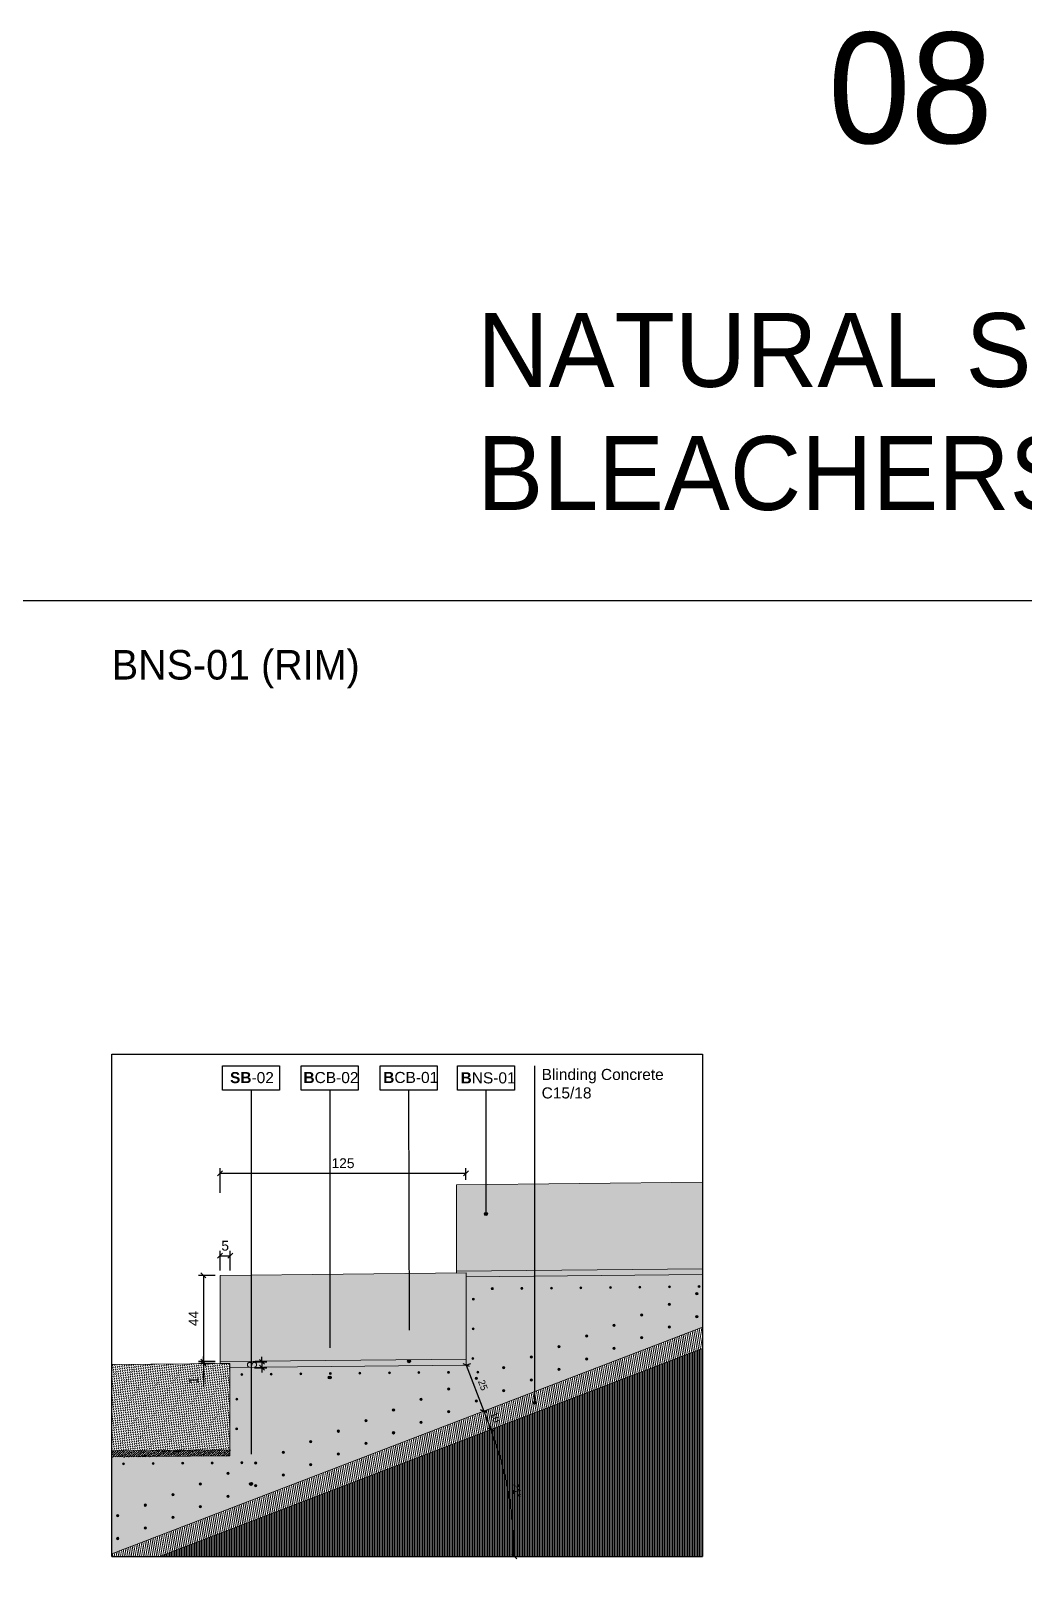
# Model space of a CAD drawing. Header units: metres. Extents: x -325 to 301, y -147 to 149.
# Drawn here: x 241.14 to 246.18, y 128.53 to 136.35 of the extents above; entities that cross this region are included whole.
import ezdxf

# ---------------------------------------------------------------- set-up
doc = ezdxf.new("R2010")
doc.units = ezdxf.units.M
doc.layers.get('Defpoints').update_dxf_attribs({"lineweight": 13})
doc.layers.add('-aux', color=50, linetype='Continuous', plot=False)
doc.layers.add('02-L-AUX', color=2, linetype='Continuous', plot=False)
doc.layers.add('0-TX-1_25', color=7, linetype='Continuous', true_color=0x3f4f7f)
doc.layers.add('EIT_3 TR sorra', color=7, linetype='Continuous', true_color=0xd8ceb0)
for name, color, linetype, lineweight, true_color in [('02-L-Joints-Paviment_07_Natural Stone', 7, 'Continuous', 5, 0x998833), ('03-TR-Paviment_08_Natural Stone Bleachers', 7, 'Continuous', 5, 0xafad9d), ('3-TR tot_u', 7, 'Continuous', 5, 0x787878)]:
    doc.layers.add(name, color=color, linetype=linetype, lineweight=lineweight, true_color=true_color)
for name, color, linetype, lineweight in [('1-CM', 7, 'Continuous', 0), ('2-L-secció', 1, 'Continuous', 0), ('2-metall', 5, 'Continuous', 0), ('3-TR Formigó', 252, 'Continuous', 0), ('3-TR Seleccionat', 44, 'Continuous', 0)]:
    doc.layers.add(name, color=color, linetype=linetype, lineweight=lineweight)
for name, color, linetype in [('A-KEYPLAN_HATCH', 7, 'Continuous'), ('A_TEXT_2', 7, 'Continuous'), ('EIT_0 Llegenda', 7, 'Continuous')]:
    doc.layers.add(name, color=color, linetype=linetype)
doc.styles.get("Standard").update_dxf_attribs({"font": 'arial.ttf'})
doc.styles.add('x-llegenda materials$0$ENGRAVERS', font='TT0586M.TTF')
doc.dimstyles.new('ISO-25', dxfattribs={"dimtxt": 0.1, "dimasz": 0.1, "dimexe": 0.1, "dimexo": 0.1, "dimgap": 0.1, "dimtad": 1, "dimdec": 0, "dimlfac": 100, "dimzin": 9, "dimtxsty": 'Standard', "dimblk": 'OBLIQUE', "dimcen": 0.1, "dimadec": 0, "dimazin": 0, "dimtfac": 1, "dimtdec": 0, "dimtmove": 0, "dimatfit": 3, "dimldrblk": 'OBLIQUE', "dimfxl": 1, "dimarcsym": 0})

# ---------------------------------------------------------------- blocks, each defined once
blk = doc.blocks.new('hatch keyplan 2')
at = {"layer": 'A-KEYPLAN_HATCH'}
blk.add_lwpolyline([(0, 0.00548), (0.01287, 0.00548), (0.01287, 0), (0, 0)], close=True, dxfattribs=at)
blk = doc.blocks.new('hatch keyplan')
at = {"layer": 'A-KEYPLAN_HATCH'}
blk.add_blockref('hatch keyplan 2', (1.43058, 0.85215), dxfattribs=at)
blk = doc.blocks.new('B01')
at = {"layer": 'A-KEYPLAN_HATCH'}
blk.add_blockref('hatch keyplan', (-1.42958, -0.85215), dxfattribs=at)
at = {"layer": 'A_TEXT_2', "insert": (0.0002, 0.00402), "char_height": 0.0025, "attachment_point": 1}
blk.add_mtext_dynamic_manual_height_columns('\\pi0.00152;{\\fArial|b1|i0|c0|p34;B}NS-01', width=0.0145619, gutter_width=0.015, heights=[0], dxfattribs=at)
blk = doc.blocks.new('SB-02')
at = {"layer": 'A-KEYPLAN_HATCH'}
blk.add_blockref('hatch keyplan', (-1.43058, -0.85215), dxfattribs=at)
at = {"layer": 'A_TEXT_2', "insert": (-0.0008, 0.00408), "char_height": 0.0025, "attachment_point": 1}
blk.add_mtext_dynamic_manual_height_columns('\\pi0.00249;{\\fArial|b1|i0|c0|p34;SB}-02', width=0.0145619, gutter_width=0.015, heights=[0], dxfattribs=at)
blk = doc.blocks.new('B-CB01')
at = {"layer": 'A-KEYPLAN_HATCH'}
blk.add_blockref('hatch keyplan', (-1.43058, -0.85215), dxfattribs=at)
at = {"layer": 'A_TEXT_2', "insert": (-0.0008, 0.00411), "char_height": 0.0025, "attachment_point": 1}
blk.add_mtext_dynamic_manual_height_columns('\\pi0.00152;{\\fArial|b1|i0|c0|p34;B}CB-01', width=0.0145619, gutter_width=0.015, heights=[0], dxfattribs=at)
blk = doc.blocks.new('B-CB02')
at = {"layer": 'A-KEYPLAN_HATCH'}
blk.add_blockref('hatch keyplan', (-1.43058, -0.85215), dxfattribs=at)
at = {"layer": 'A_TEXT_2', "insert": (-0.0008, 0.00409), "char_height": 0.0025, "attachment_point": 1}
blk.add_mtext_dynamic_manual_height_columns('\\pi0.00129;{\\fArial|b1|i0|c0|p34;B}CB-02', width=0.0145619, gutter_width=0.015, heights=[0], dxfattribs=at)
blk = doc.blocks.new('_Oblique')
at = {"color": 0, "lineweight": -2}
blk.add_line((-0.5, -0.5), (0.5, 0.5), dxfattribs=at)
blk = doc.blocks.new('*D807')
at = {"layer": '0-TX-1_25', "color": 0, "lineweight": -2, "transparency": 16777216}
for p, q in [((242.0992, 130.054), (242.0992, 130.1535)), ((242.0992, 130.1285), (242.1506, 130.1285)), ((242.1506, 130.0535), (242.1506, 130.1535))]:
    blk.add_line(p, q, dxfattribs=at)
at = {"layer": 'Defpoints', "color": 0, "transparency": 16777216}
for p in [(242.1506, 130.1285), (242.0992, 130.029), (242.1506, 130.0285)]:
    blk.add_point(p, dxfattribs=at)
at = {"layer": '0-TX-1_25', "color": 0, "lineweight": -2, "transparency": 16777216, "xscale": 0.025, "yscale": 0.025, "zscale": 0.025, "rotation": 180}
blk.add_blockref('_Oblique', (242.0992, 130.1285), dxfattribs=at)
at = {"layer": '0-TX-1_25', "color": 0, "lineweight": -2, "transparency": 16777216, "xscale": 0.025, "yscale": 0.025, "zscale": 0.025}
blk.add_blockref('_Oblique', (242.1506, 130.1285), dxfattribs=at)
at = {"layer": '0-TX-1_25', "color": 0, "transparency": 16777216, "insert": (242.1249, 130.1789), "char_height": 0.05, "attachment_point": 5}
blk.add_mtext('5', dxfattribs=at)
blk = doc.blocks.new('*D808')
at = {"layer": '0-TX-1_25', "color": 0, "lineweight": -2, "transparency": 16777216}
for p, q in [((242.0742, 130.029), (241.9893, 130.029)), ((242.0143, 130.029), (242.0143, 129.5911)), ((242.0742, 129.5911), (241.9893, 129.5911))]:
    blk.add_line(p, q, dxfattribs=at)
at = {"layer": 'Defpoints', "color": 0, "transparency": 16777216}
for p in [(242.0992, 130.029), (242.0143, 129.5911), (242.0992, 129.5911)]:
    blk.add_point(p, dxfattribs=at)
at = {"layer": '0-TX-1_25', "color": 0, "lineweight": -2, "transparency": 16777216, "xscale": 0.025, "yscale": 0.025, "zscale": 0.025}
for p, rotation in [((242.0143, 130.029), 90), ((242.0143, 129.5911), 270)]:
    blk.add_blockref('_Oblique', p, dxfattribs=dict(at, rotation=rotation))
at = {"layer": '0-TX-1_25', "color": 0, "transparency": 16777216, "insert": (241.9643, 129.81), "char_height": 0.05, "attachment_point": 5, "rotation": 90}
blk.add_mtext('44', dxfattribs=at)
blk = doc.blocks.new('*D809')
at = {"layer": '0-TX-1_25', "color": 0, "lineweight": -2, "transparency": 16777216}
for p, q in [((242.0143, 129.5911), (242.0143, 129.6161)), ((242.0742, 129.5911), (241.9893, 129.5911)), ((242.0742, 129.5811), (241.9893, 129.5811)), ((242.0143, 129.5911), (242.0143, 129.5811)), ((242.0143, 129.5811), (242.0143, 129.4626))]:
    blk.add_line(p, q, dxfattribs=at)
at = {"layer": 'Defpoints', "color": 0, "transparency": 16777216}
for p in [(242.0143, 129.5811), (242.0992, 129.5911), (242.0992, 129.5811)]:
    blk.add_point(p, dxfattribs=at)
at = {"layer": '0-TX-1_25', "color": 0, "lineweight": -2, "transparency": 16777216, "xscale": 0.025, "yscale": 0.025, "zscale": 0.025}
for p, rotation in [((242.0143, 129.5911), 270), ((242.0143, 129.5811), 90)]:
    blk.add_blockref('_Oblique', p, dxfattribs=dict(at, rotation=rotation))
at = {"layer": '0-TX-1_25', "color": 0, "transparency": 16777216, "insert": (241.9642, 129.4968), "char_height": 0.05, "attachment_point": 5, "rotation": 90}
blk.add_mtext('1', dxfattribs=at)
blk = doc.blocks.new('Rodó Metàlic 12 mm')
at = {"layer": '2-metall'}
h = blk.add_hatch(color=256, dxfattribs=at)
h.dxf.hatch_style = 1
edge = h.paths.add_edge_path()
edge.add_arc((0, 0), 0.006, 0, 360)
blk.add_circle((0, 0), 0.006, dxfattribs=at)
blk = doc.blocks.new('*U803')
at = {"layer": '2-metall', "rotation": 270}
blk.add_blockref('Rodó Metàlic 12 mm', (0.0346, -0.006), dxfattribs=at)
blk = doc.blocks.new('*U804')
at = {"layer": '2-metall', "color": 0, "linetype": 'ByBlock', "lineweight": -2, "transparency": 16777216, "rotation": 159.0350612504198}
for p in [(254.7305, 155.2995), (254.8706, 155.2458), (255.0107, 155.1922), (255.1507, 155.1385), (255.2908, 155.0848), (255.4309, 155.0312), (255.5709, 154.9775), (255.711, 154.9238), (255.8511, 154.8702), (255.9911, 154.8165), (256.1312, 154.7628), (256.2713, 154.7092), (256.4113, 154.6555), (256.5514, 154.6018), (256.6915, 154.5481), (256.8316, 154.4945), (256.9716, 154.4408), (257.1117, 154.3871), (257.2518, 154.3335), (257.3918, 154.2798), (257.5319, 154.2261), (257.672, 154.1725)]:
    blk.add_blockref('*U803', p, dxfattribs=at)
blk = doc.blocks.new('*U805')
at = {"layer": '2-metall', "rotation": 270}
blk.add_blockref('Rodó Metàlic 12 mm', (0.03, 0.006), dxfattribs=at)
blk = doc.blocks.new('*U806')
at = {"layer": '2-metall', "color": 0, "linetype": 'ByBlock', "lineweight": -2, "transparency": 16777216, "rotation": 159.0296728441543}
for p in [(254.7306, 155.4284), (254.8707, 155.3747), (255.0107, 155.321), (255.1508, 155.2673), (255.2909, 155.2136), (255.4309, 155.1599), (255.571, 155.1063), (255.7111, 155.0526), (255.8511, 154.9989), (255.9912, 154.9452), (256.1313, 154.8915), (256.2713, 154.8378), (256.4114, 154.7842), (256.5515, 154.7305), (256.6915, 154.6768), (256.8316, 154.6231), (256.9717, 154.5694), (257.1117, 154.5157), (257.2518, 154.4621), (257.3918, 154.4084), (257.5319, 154.3547), (257.672, 154.301)]:
    blk.add_blockref('*U805', p, dxfattribs=at)
blk = doc.blocks.new('Rodó Metàlic 5mm')
at = {"layer": '2-metall'}
h = blk.add_hatch(color=256, dxfattribs=at)
h.dxf.hatch_style = 1
edge = h.paths.add_edge_path()
edge.add_arc((0, 0), 0.005, 0, 360)
blk.add_circle((0, 0), 0.005, dxfattribs=at)
blk = doc.blocks.new('*U797')
at = {"layer": '2-metall', "rotation": 0.3456669033697483}
blk.add_blockref('Rodó Metàlic 5mm', (0.0174, -0.0046), dxfattribs=at)
blk = doc.blocks.new('*U798')
at = {"layer": '2-metall', "color": 0, "linetype": 'ByBlock', "lineweight": -2, "transparency": 16777216, "rotation": 359.6543330966308}
for p in [(56.6294, 51.8882), (56.7793, 51.8873), (56.9293, 51.8864), (57.0793, 51.8855), (57.2293, 51.8846)]:
    blk.add_blockref('*U797', p, dxfattribs=at)
blk = doc.blocks.new('*U799')
at = {"layer": '2-metall', "rotation": 0.3456669033697483}
blk.add_blockref('Rodó Metàlic 5mm', (0.0174, -0.0046), dxfattribs=at)
blk = doc.blocks.new('*U800')
at = {"layer": '2-metall', "color": 0, "linetype": 'ByBlock', "lineweight": -2, "transparency": 16777216}
for p, rotation in [((56.6294, 51.8882), 359.6543330966308), ((56.7793, 51.8873), 359.6543330966308), ((56.9293, 51.8864), 359.6543330966308), ((57.0793, 51.8855), 359.6543330966308), ((57.2293, 51.8846), 359.6543330966308), ((57.3793, 51.8837), 359.6543330966308), ((57.5293, 51.8828), 359.6543330966308), ((57.6793, 51.8819), 359.6543330966308), ((57.8293, 51.881), 359.6543330966308), ((57.876, 51.7677), 270.7371850173474), ((57.8779, 51.6177), 270.7371850173474)]:
    blk.add_blockref('*U799', p, dxfattribs=dict(at, rotation=rotation))
blk = doc.blocks.new('*U801')
at = {"layer": '2-metall', "rotation": 0.3456669033697483}
blk.add_blockref('Rodó Metàlic 5mm', (0.0174, -0.0046), dxfattribs=at)
blk = doc.blocks.new('*U802')
at = {"layer": '2-metall', "color": 0, "linetype": 'ByBlock', "lineweight": -2, "transparency": 16777216}
for p, rotation in [((56.7061, 52.0127), 359.6543330966308), ((56.8561, 52.0118), 359.6543330966308), ((57.0061, 52.0109), 359.6543330966308), ((57.1561, 52.01), 359.6543330966308), ((57.3061, 52.0091), 359.6543330966308), ((57.4561, 52.0082), 359.6543330966308), ((57.6061, 52.0073), 359.6543330966308), ((57.7561, 52.0064), 359.6543330966308), ((57.8745, 51.9654), 270.7371850173407), ((57.8765, 51.8154), 270.7371850173407), ((57.8784, 51.6655), 270.7371850173407)]:
    blk.add_blockref('*U801', p, dxfattribs=dict(at, rotation=rotation))
blk = doc.blocks.new('*D810')
at = {"layer": '0-TX-1_25', "color": 0, "lineweight": -2, "transparency": 16777216}
for p, q in [((243.3491, 129.5731), (243.3725, 129.582)), ((243.3491, 129.5731), (243.4386, 129.3396)), ((243.4386, 129.3396), (243.4619, 129.3485))]:
    blk.add_line(p, q, dxfattribs=at)
at = {"layer": 'Defpoints', "color": 0, "transparency": 16777216}
for p in [(243.3491, 129.5731), (243.4386, 129.3396), (243.4386, 129.3396)]:
    blk.add_point(p, dxfattribs=at)
at = {"layer": '0-TX-1_25', "color": 0, "lineweight": -2, "transparency": 16777216, "xscale": 0.025, "yscale": 0.025, "zscale": 0.025}
for p, rotation in [((243.3491, 129.5731), 110.9649387495777), ((243.4386, 129.3396), 290.9649387495777)]:
    blk.add_blockref('_Oblique', p, dxfattribs=dict(at, rotation=rotation))
at = {"layer": '0-TX-1_25', "color": 0, "transparency": 16777216, "insert": (243.4339, 129.4717), "char_height": 0.035, "attachment_point": 5, "rotation": 290.96494}
blk.add_mtext('25', dxfattribs=at)
blk = doc.blocks.new('*D811')
at = {"layer": '0-TX-1_25', "color": 0, "lineweight": -2, "transparency": 16777216}
for p, q in [((242.2742, 129.5898), (242.3369, 129.5898)), ((242.2742, 129.5598), (242.3369, 129.5598)), ((242.3119, 129.5898), (242.3119, 129.6148)), ((242.3119, 129.5898), (242.3119, 129.5598)), ((242.3119, 129.5598), (242.3119, 129.5348))]:
    blk.add_line(p, q, dxfattribs=at)
at = {"layer": 'Defpoints', "color": 0, "transparency": 16777216}
for p in [(242.2492, 129.5898), (242.2492, 129.5598), (242.3119, 129.5598)]:
    blk.add_point(p, dxfattribs=at)
at = {"layer": '0-TX-1_25', "color": 0, "lineweight": -2, "transparency": 16777216, "xscale": 0.025, "yscale": 0.025, "zscale": 0.025}
for p, rotation in [((242.3119, 129.5898), 270), ((242.3119, 129.5598), 90)]:
    blk.add_blockref('_Oblique', p, dxfattribs=dict(at, rotation=rotation))
at = {"layer": '0-TX-1_25', "color": 0, "transparency": 16777216, "insert": (242.2614, 129.5748), "char_height": 0.05, "attachment_point": 5, "rotation": 90}
blk.add_mtext('3', dxfattribs=at)
blk = doc.blocks.new('POINT')
at = {"layer": '0-TX-1_25'}
h = blk.add_hatch(dxfattribs=at)
h.set_pattern_fill('ANGLE', color=256)
h.set_pattern_definition([(0, (-83.747, -12.726), (0, 6.985), [5.08, -1.905]), (90, (-83.747, -12.726), (-6.985, 4e-16), [5.08, -1.905])])
edge = h.paths.add_edge_path()
edge.add_arc((0, 0), 0.0075, 0, 360)
h = blk.add_hatch(color=256, dxfattribs=at)
h.dxf.hatch_style = 1
edge = h.paths.add_edge_path()
edge.add_arc((0, 0), 0.0075, 0, 360)
blk.add_circle((0, 0), 0.0075, dxfattribs=at)
blk = doc.blocks.new('*D826')
at = {"layer": '0-TX-1_25', "color": 0, "lineweight": -2, "transparency": 16777216}
for p, q in [((242.0992, 130.4476), (242.0992, 130.5726)), ((243.3477, 130.5145), (243.3477, 130.5726)), ((242.0992, 130.5476), (243.3477, 130.5476))]:
    blk.add_line(p, q, dxfattribs=at)
at = {"layer": 'Defpoints', "color": 0, "transparency": 16777216}
for p in [(243.3477, 130.5476), (243.3477, 130.4895), (242.0992, 130.029)]:
    blk.add_point(p, dxfattribs=at)
at = {"layer": '0-TX-1_25', "color": 0, "lineweight": -2, "transparency": 16777216, "xscale": 0.025, "yscale": 0.025, "zscale": 0.025, "rotation": 180}
blk.add_blockref('_Oblique', (242.0992, 130.5476), dxfattribs=at)
at = {"layer": '0-TX-1_25', "color": 0, "lineweight": -2, "transparency": 16777216, "xscale": 0.025, "yscale": 0.025, "zscale": 0.025}
blk.add_blockref('_Oblique', (243.3477, 130.5476), dxfattribs=at)
at = {"layer": '0-TX-1_25', "color": 0, "transparency": 16777216, "insert": (242.7235, 130.5981), "char_height": 0.05, "attachment_point": 5}
blk.add_mtext('125', dxfattribs=at)
blk = doc.blocks.new('*D2777')
at = {"layer": '0-TX-1_25', "color": 0, "lineweight": -2, "transparency": 16777216}
for p, q in [((243.4386, 129.3396), (243.4619, 129.3485)), ((243.4386, 129.3396), (243.4743, 129.2462)), ((243.4743, 129.2462), (243.4977, 129.2552))]:
    blk.add_line(p, q, dxfattribs=at)
at = {"layer": 'Defpoints', "color": 0, "transparency": 16777216}
for p in [(243.4386, 129.3396), (243.4743, 129.2462), (243.4743, 129.2462)]:
    blk.add_point(p, dxfattribs=at)
at = {"layer": '0-TX-1_25', "color": 0, "lineweight": -2, "transparency": 16777216, "xscale": 0.025, "yscale": 0.025, "zscale": 0.025}
for p, rotation in [((243.4386, 129.3396), 110.9649387495777), ((243.4743, 129.2462), 290.9649387495776)]:
    blk.add_blockref('_Oblique', p, dxfattribs=dict(at, rotation=rotation))
at = {"layer": '0-TX-1_25', "color": 0, "transparency": 16777216, "insert": (243.4965, 129.3083), "char_height": 0.035, "attachment_point": 5, "rotation": 290.96494}
blk.add_mtext('10', dxfattribs=at)
blk = doc.blocks.new('*D2781')
at = {"layer": '0-TX-1_25', "color": 0, "lineweight": -2, "transparency": 16777216}
blk.add_arc((241.792, 128.6016), 1.8016, 0, 20.96494, dxfattribs=at)
at = {"layer": 'Defpoints', "color": 0, "transparency": 16777216}
for p in [(244.5491, 129.658), (243.5802, 128.8208), (241.5491, 128.6016), (241.792, 128.6016), (244.5491, 128.6016)]:
    blk.add_point(p, dxfattribs=at)
at = {"layer": '0-TX-1_25', "color": 0, "lineweight": -2, "transparency": 16777216, "xscale": 0.025, "yscale": 0.025, "zscale": 0.025}
for p, rotation in [((243.4743, 129.2462), 110.9649387495812), ((243.5936, 128.6016), 270.0000000000003)]:
    blk.add_blockref('_Oblique', p, dxfattribs=dict(at, rotation=rotation))
at = {"layer": '0-TX-1_25', "color": 0, "transparency": 16777216, "insert": (243.6054, 128.9371), "char_height": 0.035, "attachment_point": 5, "rotation": 280.48247}
blk.add_mtext('21°', dxfattribs=at)

msp = doc.modelspace()

# ---------------------------------------------------------------- hatches: boundary and pattern name
at = {"layer": '03-TR-Paviment_08_Natural Stone Bleachers'}
h = msp.add_hatch(dxfattribs=at)
h.set_pattern_fill('DASH', color=256, scale=0.002611, angle=232.42641, style=0, double=1)
h.set_pattern_definition([(232.4264096, (84.114283, 6.763721), (0.00151523477, -0.01162470696), [0.00828944353, -0.00828944353])])
h.paths.add_polyline_path([(244.5491, 130.5016), (244.5491, 130.0628), (243.2991, 130.0509), (243.2992, 130.489)])
h = msp.add_hatch(dxfattribs=at)
h.set_pattern_fill('DASH', color=256, scale=0.002611, angle=232.42641, style=0, double=1)
h.set_pattern_definition([(232.4264096, (85.314279, 6.30368), (0.00151523477, -0.01162470696), [0.0082894435, -0.0082894435])])
h.paths.add_polyline_path([(243.3476, 130.0416), (243.3491, 129.6028), (242.0991, 129.5908), (242.0977, 130.029)])
h = msp.add_hatch(dxfattribs=at)
h.set_pattern_fill('DASH', color=256, scale=0.002611, angle=232.42641, style=0, double=1)
h.set_pattern_definition([(232.4264096, (86.514275, 5.993639), (0.00151523477, -0.01162470696), [0.0082894435, -0.0082894435])])
h.paths.add_polyline_path([(241.5491, 129.5755), (241.5491, 129.137), (242.1491, 129.1428), (242.1491, 129.5815)])
at = {"layer": '3-TR Formigó'}
h = msp.add_hatch(dxfattribs=at)
h.set_pattern_fill('ANSI31', color=256, scale=0.003, angle=234.17524)
h.set_pattern_definition([(279.175244, (32.340162, 84.922573), (0.00940313004, 0.0015188056), [])])
h.paths.add_polyline_path([(244.5491, 129.658), (244.5491, 129.7651), (241.5491, 128.6156), (241.5491, 128.6016), (241.792, 128.6016)])
at = {"layer": '3-TR Seleccionat'}
h = msp.add_hatch(dxfattribs=at)
h.set_pattern_fill('ANSI31', color=256, scale=0.002, angle=45)
h.set_pattern_definition([(90, (-9.427443, -15.513769), (-0.00635, 0), [])])
h.paths.add_polyline_path([(244.5491, 129.658), (241.792, 128.6016), (244.5491, 128.6016)])
at = {"layer": '3-TR tot_u'}
h = msp.add_hatch(dxfattribs=at)
h.set_pattern_fill('AR-CONC', color=256, scale=0.00025, angle=90.26571)
h.set_pattern_definition([(75.8232515, (-491.007493, 220.600446), (0.0427337736, 0.0162528873), [0.0047625, -0.0523875]), (20.8232515, (-491.007493, 220.600446), (-0.0287369414, 0.039156599), [0.00381, -0.041910146]), (126.274696, (-491.00393, 220.6018), (0.013996833, 0.0554094846), [0.0040475022, -0.0445225611]), (72.0074515, (-491.013025, 220.61188), (0.0655807845, 0.0200592483), [0.00714375, -0.07858125]), (122.458809, (-491.00756, 220.61355), (0.0264798784, 0.0815327644), [0.006071256, -0.066783902]), (17.007403, (-491.013025, 220.61188), (0.0264798784, 0.0815327644), [0.005714992, -0.062864933]), (46.8232515, (-491.005926, 220.611786), (0.0452552119, -0.0065026301), [0.0047625, -0.0523875]), (351.8232515, (-491.005926, 220.611786), (-0.0061502535, 0.04817902), [0.00381, -0.04191]), (97.2746965, (-491.002155, 220.611244), (0.0391049582, 0.0416763902), [0.0040475022, -0.0445224844]), (63.3232515, (-491.007493, 220.600446), (-0.00851292277, 0.01936423314), [0, -0.041402, 0, -0.042545, 0, -0.04206875]), (33.3232515, (-491.007493, 220.600446), (0.0041272223, 0.02982078915), [0, -0.024257, 0, -0.0404495, 0, -0.01603375]), (353.3232515, (-491.02024, 220.594278), (0.031136555, 0.0134765238), [0, -0.015875, 0, -0.04953, 0, -0.0657225]), (343.3232515, (-491.025955, 220.591512), (0.030565405, 0.0218529991), [0, -0.0206375, 0, -0.032893, 0, -0.0466725])])
h.paths.add_polyline_path([(241.5491, 129.107), (241.5491, 128.6156), (244.5491, 129.7651), (244.5477, 130.0328), (243.3479, 130.0211), (243.3491, 129.593), (242.1491, 129.5815), (242.1491, 129.1127)])
at = {"layer": 'EIT_3 TR sorra'}
h = msp.add_hatch(dxfattribs=at)
h.set_pattern_fill('ANSI36', color=256, scale=0.002552, angle=-1.14104, style=0, double=1)
h.set_pattern_definition([(43.858955, (234.473886, 134.1040714), (0.004609074, 0.015664162), [0.020252618, -0.004050524, 0, -0.004050524])])
h.paths.add_polyline_path([(244.5491, 130.0628), (244.5491, 130.0328), (243.3492, 130.0211), (243.3492, 130.0413), (243.2992, 130.0408), (243.2992, 130.0509)])
h = msp.add_hatch(dxfattribs=at)
h.set_pattern_fill('ANSI36', color=256, scale=0.002552, angle=-1.14104, style=0, double=1)
h.set_pattern_definition([(43.85896, (235.673882, 133.644278), (0.004609074, 0.015664162), [0.020252618, -0.004050524, 0, -0.004050524])])
h.paths.add_polyline_path([(243.3491, 129.6031), (243.3491, 129.5731), (242.1492, 129.5613), (242.1492, 129.5815), (242.0992, 129.5811), (242.0992, 129.5911)])
h = msp.add_hatch(dxfattribs=at)
h.set_pattern_fill('ANSI36', color=256, scale=0.002552, angle=-1.14104, style=0, double=1)
h.set_pattern_definition([(43.85896, (236.873885, 133.183991), (0.004609074, 0.015664162), [0.020252618, -0.004050524, 0, -0.004050524])])
h.paths.add_polyline_path([(241.5491, 129.137), (241.5491, 129.1069), (242.1491, 129.1128), (242.1491, 129.1428)])

# ---------------------------------------------------------------- linework, layer by layer
at = {"layer": '-aux'}
msp.add_lwpolyline([(160.9223, 133.4567), (290.9223, 133.4567), (290.9223, 123.4567), (160.9223, 123.4567)], close=True, dxfattribs=at)
msp.add_lwpolyline([(241.5491, 128.6016), (241.5491, 131.1516), (244.5491, 131.1516), (244.5491, 128.6016)], dxfattribs=at)
at = {"layer": '0-TX-1_25'}
for points in [[(243.6977, 129.3821), (243.6977, 131.0927)], [(242.2563, 130.9695), (242.2563, 129.1201)], [(242.6563, 130.9695), (242.6563, 129.6603)], [(243.0563, 130.9695), (243.0591, 129.75)], [(243.4494, 130.9695), (243.4494, 130.3386)]]:
    msp.add_lwpolyline(points, dxfattribs=at)
at = {"layer": '02-L-AUX'}
msp.add_lwpolyline([(241.5491, 128.6016), (244.5491, 128.6016)], dxfattribs=at)
at = {"layer": '02-L-Joints-Paviment_07_Natural Stone'}
msp.add_lwpolyline([(243.3491, 129.8916), (243.3492, 130.0211)], dxfattribs=at)
at = {"layer": '1-CM'}
msp.add_line((243.2991, 130.0509), (244.5491, 130.0628), dxfattribs=at)
for points in [[(244.5491, 130.5016), (244.5491, 130.0628), (243.2991, 130.0509), (243.2992, 130.489)], [(243.3491, 130.0416), (243.3491, 129.6028), (242.0991, 129.5908), (242.0992, 130.029)], [(244.5491, 130.0628), (244.5491, 130.0328), (243.3492, 130.0211), (243.3492, 130.0413), (243.2992, 130.0408), (243.2992, 130.0509)], [(243.3491, 129.6031), (243.3491, 129.5731), (242.1492, 129.5613), (242.1492, 129.5815), (242.0992, 129.5811), (242.0992, 129.5911)]]:
    msp.add_lwpolyline(points, close=True, dxfattribs=at)
for points in [[(241.5491, 128.6156), (244.5491, 129.7651)], [(241.792, 128.6016), (244.5491, 129.658)], [(241.5491, 129.5755), (242.1491, 129.5815), (242.1491, 129.1428), (241.5491, 129.137)], [(241.5491, 129.137), (242.1491, 129.1428), (242.1491, 129.1128), (241.5491, 129.1069)]]:
    msp.add_lwpolyline(points, dxfattribs=at)
at = {"layer": '2-L-secció'}
for p, q in [((244.5491, 130.5016), (244.5491, 128.6016)), ((241.5491, 129.5755), (241.5491, 128.6016))]:
    msp.add_line(p, q, dxfattribs=at)

# ---------------------------------------------------------------- block references
at = {"layer": '0-TX-1_25', "xscale": 22.5, "yscale": 22.5, "zscale": 22.5}
for name, p in [('SB-02', (242.1115, 130.9695)), ('B-CB02', (242.5115, 130.9695)), ('B-CB01', (242.9115, 130.9695))]:
    msp.add_blockref(name, p, dxfattribs=at)
at = {"layer": '0-TX-1_25'}
for p in [(243.4494, 130.3406), (243.0593, 129.5928), (242.6563, 129.5103), (243.6977, 129.3821), (242.2563, 128.9701)]:
    msp.add_blockref('POINT', p, dxfattribs=at)
at = {"layer": '2-metall', "xscale": -1}
for name in ['*U806', '*U804']:
    msp.add_blockref(name, (499.2211, -25.4979), dxfattribs=at)
at = {"layer": '2-metall', "xscale": -1, "rotation": 0.2264742468475145}
for name, p in [('*U802', (301.4604, 78.1885)), ('*U800', (300.2604, 77.8787)), ('*U798', (299.0604, 77.4184))]:
    msp.add_blockref(name, p, dxfattribs=at)
at = {"layer": 'A-KEYPLAN_HATCH', "xscale": 22.49999999999972, "yscale": 22.49999999999972, "zscale": 22.49999999999972}
msp.add_blockref('B01', (243.2821, 130.9695), dxfattribs=at)

# ---------------------------------------------------------------- texts
at = {"layer": '0-TX-1_25', "insert": (243.7324, 131.0772), "char_height": 0.05625, "attachment_point": 1}
msp.add_mtext_dynamic_manual_height_columns('Blinding Concrete\\PC15/18', width=0.647344, gutter_width=12.5, heights=[0], dxfattribs=at)
at = {"layer": 'EIT_0 Llegenda', "attachment_point": 1, "style": 'x-llegenda materials$0$ENGRAVERS'}
for s, insert, char_height, width in [('08', (245.1875, 136.3405), 0.5625, 28.815149), ('NATURAL STONE\\PBLEACHERS', (243.406, 134.9156), 0.375, 19.210099), ('BNS-01 (RIM)', (241.5491, 133.2045), 0.15, 19.210099)]:
    msp.add_mtext(s, dxfattribs=dict(at, insert=insert, char_height=char_height, width=width))

# ---------------------------------------------------------------- dimensions: what is measured, and where the dimension line sits
at = {"layer": '0-TX-1_25'}
dim = msp.add_linear_dim(base=(243.3477, 130.5476), p1=(242.0992, 130.029), p2=(243.3477, 130.4895), dimstyle='ISO-25', override={"dimtxt": 0.05, "dimasz": 0.025, "dimexe": 0.025, "dimexo": 0.025, "dimgap": 0.025, "dimblk1": 'Oblique', "dimblk2": 'Oblique', "dimsah": 1, "dimfxl": 0.1, "dimfxlon": 1, "dimarcsym": 1}, dxfattribs=at)
dim.commit()
dim.dimension.update_dxf_attribs({"geometry": '*D826', "text_midpoint": (242.7235, 130.5981)})
for base, p1, p2, angle, picture, middle in [((242.1506, 130.1285), (242.0992, 130.029), (242.1506, 130.0285), 180, '*D807', (242.1249, 130.1285)), ((242.0143, 129.5811), (242.0992, 129.5911), (242.0992, 129.5811), 90, '*D809', (242.0143, 129.4968)), ((242.3119, 129.5598), (242.2492, 129.5898), (242.2492, 129.5598), 90, '*D811', (242.3119, 129.5748))]:
    dim = msp.add_linear_dim(base=base, p1=p1, p2=p2, angle=angle, dimstyle='ISO-25', override={"dimtxt": 0.05, "dimasz": 0.025, "dimexe": 0.025, "dimexo": 0.025, "dimgap": 0.025, "dimblk1": 'Oblique', "dimblk2": 'Oblique', "dimsah": 1, "dimfxl": 0.1, "dimfxlon": 1, "dimarcsym": 1}, dxfattribs=at)
    dim.commit()
    dim.dimension.update_dxf_attribs({"geometry": picture, "text_midpoint": middle, "dimtype": 160})
dim = msp.add_linear_dim(base=(242.0143, 129.5911), p1=(242.0992, 130.029), p2=(242.0992, 129.5911), angle=90, text='44', dimstyle='ISO-25', override={"dimtxt": 0.05, "dimasz": 0.025, "dimexe": 0.025, "dimexo": 0.025, "dimgap": 0.025, "dimblk1": 'Oblique', "dimblk2": 'Oblique', "dimsah": 1, "dimfxl": 0.1, "dimfxlon": 1, "dimarcsym": 1}, dxfattribs=at)
dim.commit()
dim.dimension.update_dxf_attribs({"geometry": '*D808', "text_midpoint": (241.9643, 129.81)})
dim = msp.add_angular_dim_2l(base=(243.5802, 128.8208), line1=((241.5491, 128.6016), (244.5491, 128.6016)), line2=((241.792, 128.6016), (244.5491, 129.658)), dimstyle='ISO-25', override={"dimtxt": 0.035, "dimasz": 0.025, "dimexe": 0.025, "dimexo": 0.025, "dimgap": 0.025, "dimblk1": 'Oblique', "dimblk2": 'Oblique', "dimsah": 1, "dimfxl": 0.1, "dimfxlon": 1, "dimarcsym": 1}, dxfattribs=at)
dim.commit()
dim.dimension.update_dxf_attribs({"geometry": '*D2781', "text_midpoint": (243.6054, 128.9371)})
for p1, p2, picture, middle in [((243.3491, 129.5731), (243.4386, 129.3396), '*D810', (243.4339, 129.4717)), ((243.4386, 129.3396), (243.4743, 129.2462), '*D2777', (243.4965, 129.3083))]:
    dim = msp.add_aligned_dim(p1=p1, p2=p2, distance=0, dimstyle='ISO-25', override={"dimtxt": 0.035, "dimasz": 0.025, "dimexe": 0.025, "dimexo": 0.025, "dimgap": 0.025, "dimblk1": 'Oblique', "dimblk2": 'Oblique', "dimsah": 1, "dimfxl": 0.1, "dimfxlon": 1, "dimarcsym": 1}, dxfattribs=at)
    dim.commit()
    dim.dimension.update_dxf_attribs({"geometry": picture, "text_midpoint": middle})

doc.saveas('drawing.dxf')
